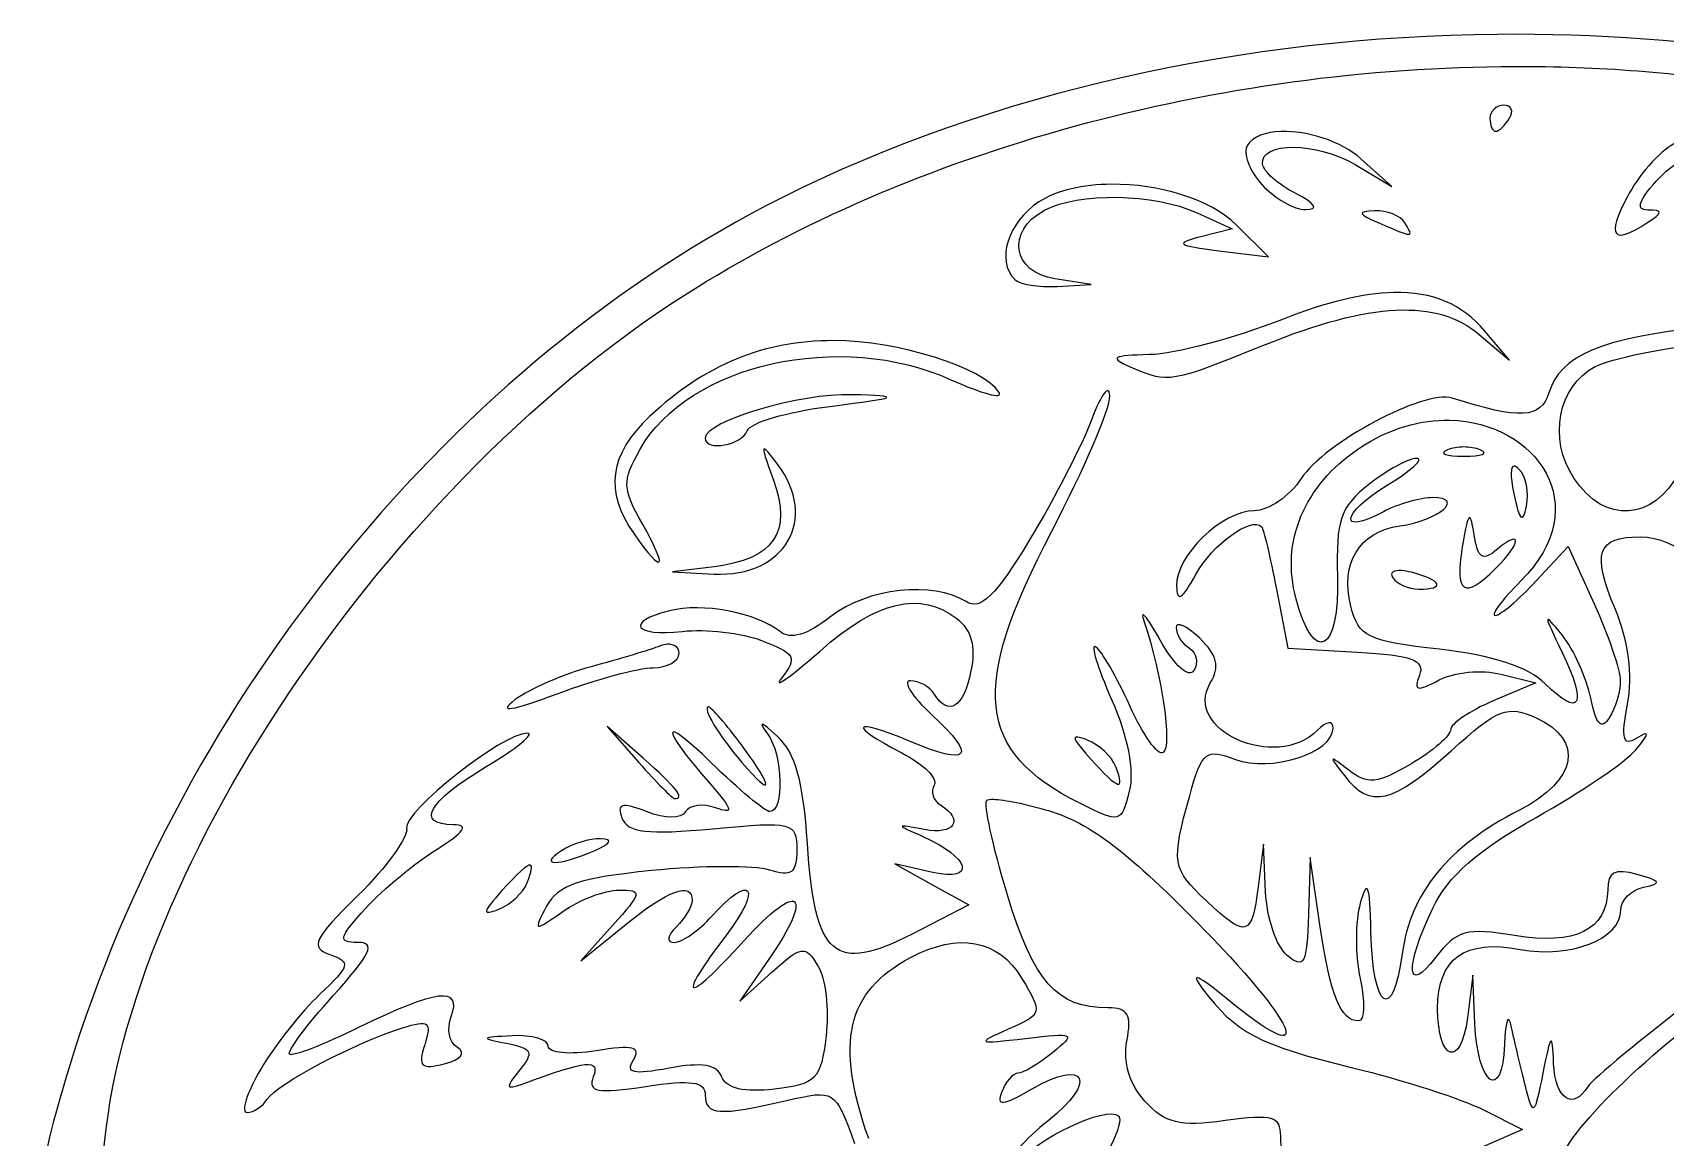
# Model space of a CAD drawing. Extents: x 66.6 to 134, y 115.4 to 211.9.
# Drawn here: x 68.43 to 103.66, y 188.08 to 211.91 of the extents above; entities that cross this region are included whole.
import ezdxf

# ---------------------------------------------------------------- set-up
doc = ezdxf.new("R2010")
doc.units = 0
doc.layers.add('Layer_1', color=7, linetype='CONTINUOUS')

msp = doc.modelspace()

# ---------------------------------------------------------------- linework, layer by layer
at = {"layer": 'Layer_1', "color": 7}
for points in [[(100.037855, 211.873068), (100.037855, 211.873068)], [(100.406067, 211.182948), (100.406067, 211.182948)], [(100.1718, 210.346201), (100.1718, 210.346201)], [(95.36741, 209.776798), (95.36741, 209.776798)], [(96.963176, 209.062973), (97.756376, 208.591685), (97.089956, 209.186996)], [(91.706237, 208.63964), (91.706237, 208.63964)], [(93.551705, 208.023933), (94.312935, 207.677217), (93.635491, 207.507994)], [(97.38651, 208.06858), (97.38651, 208.06858)], [(94.025201, 207.204825), (95.0918, 207.070882), (94.402783, 207.7599)], [(90.536008, 206.437536), (91.265265, 206.47998), (90.489154, 206.597387)], [(97.792204, 206.305795), (97.792204, 206.305795)], [(99.638776, 205.40125), (100.296376, 204.842868), (99.763351, 205.472356)], [(85.713423, 205.266201), (85.713423, 205.266201)], [(86.10534, 204.100381), (86.10534, 204.100381)], [(99.006533, 203.549717), (99.006533, 203.549717)], [(84.212464, 202.929601), (84.212464, 202.929601)], [(99.308598, 202.972045), (99.308598, 202.972045)], [(100.392286, 202.560839), (100.392286, 202.560839)], [(99.432621, 201.447935), (99.432621, 201.447935)], [(100.870743, 200.083125), (101.559761, 200.826716), (102.121451, 199.589236)], [(103.11474, 201.032868), (103.11474, 201.032868)], [(83.129879, 200.389048), (82.234154, 200.276602), (83.13098, 200.231402)], [(97.972451, 200.305265), (97.972451, 200.305265)], [(95.265985, 199.903979), (95.51348, 198.633979), (97.011685, 198.547991)], [(82.126667, 198.715561), (82.126667, 198.715561)], [(100.110617, 198.070088), (100.86082, 197.881572), (99.943598, 197.49517)], [(83.010815, 197.363979), (83.010815, 197.363979)], [(80.823043, 196.940645), (81.507101, 196.164534)], [(81.599154, 196.25659), (80.823043, 196.940645), (80.823043, 196.940645)], [(79.101047, 196.79733), (79.101047, 196.79733)], [(90.980285, 196.713547), (90.980285, 196.713547)], [(89.160725, 195.372438), (89.160725, 195.372438)], [(80.681932, 194.518056), (80.681932, 194.518056)], [(95.030064, 193.37704), (94.984866, 194.400645), (94.870764, 193.483423)], [(96.204704, 192.665422), (95.991937, 194.118423), (95.956659, 192.884805)], [(79.163333, 193.952508), (79.163333, 193.952508)], [(87.849936, 193.795965), (87.031932, 193.979519), (87.827886, 193.53579), (88.624393, 193.09151), (87.404552, 192.464228)], [(80.942657, 192.650537), (80.258598, 191.888207), (81.197317, 192.650537)], [(84.300658, 191.904192), (83.686055, 191.013979), (84.379483, 191.640159)], [(99.54562, 190.537178), (99.500422, 191.578423), (99.385769, 190.656242)], [(99.731381, 188.673521), (100.578048, 188.245777), (99.308048, 187.697317)]]:
    msp.add_lwpolyline(points, dxfattribs=at)
for points in [[(100.037855, 211.873068), (94.585903, 211.825192), (89.142282, 210.634333), (84.594457, 208.350252)], [(112.356415, 209.88759), (108.523518, 211.255973), (104.278263, 211.910308), (100.037855, 211.873068)], [(82.489918, 206.247366), (87.427415, 209.398499), (94.036416, 211.168077), (100.406067, 211.182948)], [(100.406067, 211.182948), (102.189571, 211.18711), (103.954648, 211.053701), (105.658598, 210.774496)], [(100.1718, 210.346201), (100.007417, 210.346201), (99.873043, 210.219201), (99.873043, 210.063979)], [(100.296376, 210.063979), (100.392309, 210.219201), (100.336183, 210.346201), (100.1718, 210.346201)], [(99.873043, 210.063979), (99.873043, 209.908757), (99.928615, 209.781757), (99.997065, 209.781757)], [(99.997065, 209.781757), (100.065515, 209.781757), (100.200443, 209.908757), (100.296376, 210.063979)], [(95.36741, 209.776798), (95.032635, 209.766164), (94.758188, 209.671659), (94.640908, 209.481895)], [(97.089956, 209.186996), (96.650181, 209.579812), (95.925366, 209.794521), (95.36741, 209.776798)], [(103.541932, 208.793979), (104.21701, 209.512567), (105.622403, 209.761606), (105.89562, 209.2107)], [(94.640908, 209.481895), (94.53893, 209.316891), (94.67804, 208.935891), (94.950139, 208.635229)], [(94.965574, 209.076201), (94.910924, 209.563286), (96.135475, 209.55518), (96.963176, 209.062973)], [(103.840689, 209.508907), (103.524177, 209.339512), (103.070392, 208.823443), (102.831965, 208.362379)], [(95.671129, 208.445612), (95.30049, 208.637351), (94.982987, 208.920979), (94.965574, 209.076201)], [(91.706237, 208.63964), (91.099239, 208.635443), (90.530392, 208.514028), (90.140784, 208.25875)], [(94.402783, 207.7599), (93.834898, 208.327784), (92.717899, 208.646631), (91.706237, 208.63964)], [(94.950139, 208.635229), (95.222235, 208.334563), (95.647341, 208.090577), (95.894923, 208.092834)], [(103.280656, 208.084565), (103.000965, 208.087571), (103.080738, 208.303062), (103.541932, 208.793979)], [(84.594457, 208.350252), (77.550648, 204.812597), (71.683022, 197.648583), (69.206181, 189.561528)], [(90.140784, 208.25875), (89.466863, 207.817179), (89.209869, 206.992523), (89.618786, 206.583606)], [(90.258745, 208.078503), (90.997724, 208.473992), (92.623016, 208.447074), (93.551705, 208.023933)], [(95.894923, 208.092834), (96.189433, 208.095558), (96.112025, 208.217529), (95.671129, 208.445612)], [(102.831965, 208.362379), (102.386088, 207.500145), (102.518904, 207.327456), (103.259709, 207.806201)], [(90.489154, 206.597387), (89.562088, 206.737826), (89.42302, 207.631235), (90.258745, 208.078503)], [(97.38651, 208.06858), (96.997469, 208.052409), (97.014016, 208.003929), (97.474154, 207.806201)], [(98.038598, 207.806201), (97.942665, 207.961423), (97.648988, 208.079502), (97.38651, 208.06858)], [(103.259709, 207.806201), (103.610958, 208.033192), (103.614178, 208.080981), (103.280656, 208.084565)], [(93.635491, 207.507994), (93.057921, 207.363504), (93.115347, 207.318868), (94.025201, 207.204825)], [(97.474154, 207.806201), (98.229355, 207.481679), (98.239162, 207.481679), (98.038598, 207.806201)], [(89.618786, 206.583606), (89.722266, 206.480123), (90.135016, 206.414278), (90.536008, 206.437536)], [(69.923863, 187.088225), (70.042055, 193.170535), (75.832174, 201.998364), (82.489918, 206.247366)], [(95.026757, 205.181867), (97.294268, 206.099719), (98.734965, 206.168279), (99.638776, 205.40125)], [(97.792204, 206.305795), (97.132673, 206.290716), (96.344952, 206.096778), (95.398277, 205.725365)], [(99.763351, 205.472356), (99.275733, 206.048637), (98.640175, 206.325181), (97.792204, 206.305795)], [(81.528598, 202.913063), (82.560219, 204.758912), (85.864378, 205.50158), (88.2424, 204.422292)], [(95.398277, 205.725365), (94.359182, 205.31769), (93.067533, 204.975058), (92.528099, 204.964136)], [(104.509313, 205.565512), (102.244926, 205.309765), (101.401022, 204.95187), (101.142492, 204.137312)], [(85.713423, 205.266201), (84.191546, 205.266201), (82.938123, 204.749822), (81.740265, 203.629092)], [(89.28144, 204.150543), (88.951156, 204.68495), (87.092045, 205.266201), (85.713423, 205.266201)], [(92.111932, 204.701757), (92.93998, 204.345934), (92.97793, 204.352538), (95.026757, 205.181867)], [(102.142948, 204.708372), (102.456468, 204.876164), (103.673933, 205.121209), (104.848863, 205.252973)], [(92.528099, 204.964136), (91.72321, 204.947857), (91.648717, 204.900805), (92.111932, 204.701757)], [(101.682683, 202.301214), (101.122994, 203.155407), (101.33759, 204.277359), (102.142948, 204.708372)], [(88.2424, 204.422292), (88.908275, 204.12008), (89.375846, 203.99779), (89.28144, 204.150543)], [(91.668202, 204.073925), (91.657263, 204.341765), (91.483428, 204.116145), (91.2818, 203.572868)], [(86.10534, 204.100381), (84.992012, 204.13447), (82.939709, 203.527791), (82.939709, 203.164419)], [(85.630743, 203.849028), (87.15931, 204.043634), (87.202944, 204.066776), (86.10534, 204.100381)], [(90.418598, 201.159097), (91.117098, 202.494451), (91.679124, 203.806082), (91.668202, 204.073925)], [(99.057243, 204.025967), (98.45925, 204.21472), (96.308099, 203.068585), (95.797356, 202.28909)], [(101.142492, 204.137312), (100.96671, 203.583471), (100.533124, 203.560114), (99.057243, 204.025967)], [(81.740265, 203.629092), (80.864436, 202.809657), (80.758916, 202.015941), (81.403472, 201.095707)], [(83.843701, 203.322065), (83.901113, 203.494308), (84.705086, 203.731177), (85.630743, 203.849028)], [(82.939709, 203.164419), (82.939709, 202.869903), (83.739468, 203.009372), (83.843701, 203.322065)], [(91.2818, 203.572868), (91.080169, 203.02959), (90.479567, 201.864038), (89.946757, 200.982158)], [(97.041451, 202.937868), (97.701377, 203.383982), (98.385379, 203.564232), (99.006533, 203.549717)], [(99.006533, 203.549717), (100.869987, 203.506179), (102.16655, 201.710215), (100.540013, 200.083675)], [(84.212464, 202.929601), (84.175174, 202.921781), (84.245625, 202.711511), (84.412557, 202.254912)], [(84.500201, 202.602178), (84.335521, 202.819653), (84.241471, 202.93568), (84.212464, 202.929601)], [(95.688215, 199.692312), (95.352382, 200.927187), (95.85706, 202.137217), (97.041451, 202.937868)], [(99.308598, 202.972045), (99.180715, 202.972045), (99.052834, 202.95221), (98.95582, 202.913063)], [(99.661376, 202.913063), (99.564362, 202.95221), (99.436479, 202.972045), (99.308598, 202.972045)], [(81.585923, 201.311785), (81.152893, 202.071429), (81.147296, 202.230811), (81.528598, 202.913063)], [(83.13098, 200.231402), (84.660907, 200.154372), (85.393324, 201.422732), (84.500201, 202.602178)], [(98.288297, 202.7251), (98.115205, 202.725682), (97.650991, 202.472791), (97.256975, 202.16286)], [(97.65385, 202.145772), (98.175829, 202.464002), (98.461395, 202.724536), (98.288297, 202.7251)], [(98.95582, 202.913063), (98.761793, 202.834772), (98.920543, 202.770851), (99.308598, 202.770851)], [(99.308598, 202.770851), (99.696654, 202.770851), (99.855404, 202.834772), (99.661376, 202.913063)], [(84.412557, 202.254912), (84.821615, 201.136028), (84.418689, 200.550485), (83.129879, 200.389048)], [(95.797356, 202.28909), (95.548086, 201.908657), (95.093293, 201.597312), (94.786427, 201.597312)], [(100.392286, 202.560839), (100.311596, 202.559055), (100.309127, 202.357842), (100.387878, 201.97159)], [(100.498673, 202.495795), (100.454494, 202.539971), (100.419185, 202.561431), (100.392286, 202.560839)], [(100.661281, 201.698187), (100.722354, 201.986313), (100.649176, 202.345291), (100.498673, 202.495795)], [(103.965265, 202.443979), (103.406939, 201.364295), (102.340148, 201.297793), (101.682683, 202.301214)], [(97.256975, 202.16286), (96.646348, 201.68254), (96.547006, 201.391138), (96.58394, 200.187305)], [(97.572271, 201.574715), (96.587756, 201.047817), (96.65788, 201.53857), (97.65385, 202.145772)], [(98.640525, 201.879534), (98.366442, 201.879534), (97.885806, 201.742513), (97.572271, 201.574715)], [(97.92615, 201.268789), (98.767084, 201.386159), (99.344206, 201.879534), (98.640525, 201.879534)], [(100.387878, 201.97159), (100.508311, 201.38091), (100.579036, 201.310182), (100.661281, 201.698187)], [(94.786427, 201.597312), (94.090696, 201.597312), (93.095662, 200.633755), (93.110733, 199.974534)], [(81.403472, 201.095707), (82.03681, 200.19149), (82.148875, 200.324225), (81.585923, 201.311785)], [(93.525797, 200.223686), (93.875013, 200.866405), (94.728072, 201.483294), (94.946281, 201.25115)], [(94.946281, 201.25115), (94.986193, 201.208689), (95.129852, 200.602479), (95.265985, 199.903979)], [(96.87002, 199.538524), (96.637249, 200.465959), (97.052827, 201.146897), (97.92615, 201.268789)], [(99.432621, 201.447935), (99.391701, 201.449428), (99.346893, 201.24789), (99.276075, 200.821201)], [(99.531289, 201.087438), (99.494058, 201.323153), (99.464447, 201.446772), (99.432621, 201.447935)], [(99.993758, 200.347708), (100.547029, 200.90098), (100.578708, 201.219535), (100.035651, 200.768838)], [(89.946757, 200.982158), (89.202937, 199.751031), (88.883047, 199.438682), (88.569269, 199.637191)], [(91.024936, 195.285347), (88.782999, 196.41123), (88.643248, 197.765081), (90.418598, 201.159097)], [(99.276075, 200.821201), (99.108449, 199.811184), (99.318705, 199.672655), (99.993758, 200.347708)], [(100.035651, 200.768838), (99.710311, 200.49883), (99.614663, 200.559601), (99.531289, 201.087438)], [(102.578408, 199.465214), (102.065283, 200.693295), (102.181604, 201.032868), (103.11474, 201.032868)], [(103.11474, 201.032868), (103.914013, 201.032868), (104.761911, 200.267072), (104.556168, 199.730898)], [(93.110733, 199.974534), (93.119005, 199.61292), (93.230353, 199.679937), (93.525797, 200.223686)], [(96.58394, 200.187305), (96.634314, 198.545494), (96.082996, 198.240685), (95.688215, 199.692312)], [(97.972451, 200.305265), (97.794002, 200.319246), (97.70712, 200.265855), (97.772361, 200.160296)], [(97.772361, 200.160296), (97.859348, 200.019549), (98.113683, 199.903979), (98.337356, 199.903979)], [(98.179159, 200.268333), (98.101494, 200.288645), (98.031935, 200.300605), (97.972451, 200.305265)], [(98.337356, 199.903979), (98.921485, 199.903979), (98.838145, 200.096006), (98.179159, 200.268333)], [(85.409704, 198.563423), (86.65105, 199.657985), (87.576886, 199.878545), (88.371384, 199.268979)], [(88.569269, 199.637191), (87.860276, 200.085736), (86.43086, 199.926723), (85.650036, 199.312526)], [(100.540013, 200.083675), (100.130791, 199.674453), (99.882607, 199.339534), (99.988799, 199.339534)], [(99.988799, 199.339534), (100.094988, 199.339534), (100.491826, 199.674264), (100.870743, 200.083125)], [(82.171867, 199.439856), (81.201624, 199.196338), (81.400077, 198.87389), (82.44582, 198.994475)], [(84.553668, 198.989514), (84.023553, 199.403647), (82.8848, 199.61879), (82.171867, 199.439856)], [(92.757955, 198.804856), (92.461117, 199.331931), (92.305211, 199.508868), (92.411793, 199.198423)], [(98.787148, 198.60697), (97.227161, 198.783461), (97.036221, 198.876326), (96.87002, 199.538524)], [(101.429123, 198.916201), (101.014956, 199.430551), (101.015255, 199.397238), (101.432431, 198.537518)], [(102.121451, 199.589236), (102.430213, 198.908736), (102.683112, 198.161257), (102.684241, 197.928423)], [(102.840784, 197.43178), (102.95754, 198.054128), (102.863495, 198.782905), (102.578408, 199.465214)], [(82.44582, 198.994475), (82.950293, 199.052647), (83.725738, 198.961701), (84.16947, 198.792178)], [(85.650036, 199.312526), (85.141997, 198.912902), (84.786018, 198.808003), (84.553668, 198.989514)], [(88.371384, 199.268979), (88.68379, 199.029285), (88.780914, 198.667416), (88.674552, 198.14009)], [(92.411793, 199.198423), (92.792827, 198.088596), (93.022124, 196.502964), (92.819691, 196.377855)], [(93.610134, 198.845645), (93.329122, 199.117284), (93.099709, 199.220462), (93.099709, 199.074401)], [(93.099709, 199.074401), (93.099709, 198.928339), (93.228586, 198.728721), (93.38634, 198.631224)], [(82.126667, 198.715561), (82.078175, 198.712818), (82.025352, 198.701687), (81.96957, 198.680283)], [(82.375265, 198.523187), (82.375265, 198.652047), (82.272141, 198.723785), (82.126667, 198.715561)], [(84.16947, 198.792178), (84.883876, 198.519247), (84.932351, 198.427765), (84.592803, 197.99457)], [(91.368894, 198.657132), (91.247062, 198.732426), (91.399916, 198.223509), (91.708441, 197.526036)], [(93.485561, 198.150013), (93.377162, 197.974623), (93.06952, 198.251627), (92.757955, 198.804856)], [(93.838889, 197.881021), (94.048478, 198.230706), (93.989485, 198.478946), (93.610134, 198.845645)], [(102.047034, 197.553048), (101.957152, 197.992428), (101.67911, 198.605757), (101.429123, 198.916201)], [(81.96957, 198.680283), (81.746446, 198.59466), (81.075671, 198.392789), (80.479084, 198.232145)], [(81.813575, 198.210645), (82.122357, 198.210645), (82.375265, 198.351359), (82.375265, 198.523187)], [(84.592803, 197.99457), (84.381904, 197.725503), (84.749564, 197.98134), (85.409704, 198.563423)], [(92.102009, 197.385478), (91.820551, 198.009636), (91.490724, 198.581835), (91.368894, 198.657132)], [(93.38634, 198.631224), (93.544094, 198.533728), (93.588834, 198.317114), (93.485561, 198.150013)], [(97.011685, 198.547991), (98.191808, 198.480134), (98.476359, 198.373812), (98.351137, 198.047487)], [(101.066425, 197.863933), (100.707357, 198.222998), (99.924715, 198.478268), (98.787148, 198.60697)], [(101.432431, 198.537518), (101.980498, 197.408053), (101.819165, 197.11119), (101.066425, 197.863933)], [(80.479084, 198.232145), (79.882495, 198.071501), (79.144317, 197.751645), (78.838668, 197.521075)], [(79.767464, 197.656124), (80.584046, 197.961127), (81.504796, 198.210645), (81.813575, 198.210645)], [(88.674552, 198.14009), (88.514326, 197.345716), (88.189105, 197.143792), (87.878598, 197.646201)], [(98.351137, 198.047487), (98.2211, 197.708617), (98.298663, 197.690239), (98.776674, 197.946062)], [(98.776674, 197.946062), (99.098083, 198.118077), (99.698215, 198.173844), (100.110617, 198.070088)], [(78.838668, 197.521075), (78.451851, 197.229277), (78.734028, 197.270123), (79.767464, 197.656124)], [(87.370928, 197.928423), (87.187648, 197.928423), (87.393549, 197.59852), (87.828989, 197.194758)], [(87.878598, 197.646201), (87.782665, 197.801423), (87.554209, 197.928423), (87.370928, 197.928423)], [(96.147379, 196.856312), (95.259471, 195.968404), (93.23195, 196.868382), (93.838889, 197.881021)], [(102.684241, 197.928423), (102.685271, 197.69559), (102.579257, 197.336262), (102.44832, 197.129715)], [(83.010815, 197.363979), (82.861542, 197.363979), (83.234561, 196.743541), (83.731806, 196.164534)], [(83.741728, 196.517312), (83.397446, 196.982979), (83.068397, 197.363979), (83.010815, 197.363979)], [(91.708441, 197.526036), (92.056907, 196.738275), (92.201565, 195.989418), (92.090985, 195.548827)], [(92.819691, 196.377855), (92.706368, 196.307816), (92.383463, 196.761321), (92.102009, 197.385478)], [(99.943598, 197.49517), (99.439126, 197.282778), (99.026376, 197.0032), (99.026376, 196.873951)], [(99.034645, 196.417544), (100.046832, 197.331995), (100.250715, 197.411164), (100.86964, 197.129161)], [(102.44832, 197.129715), (102.277762, 196.860667), (102.164109, 196.980713), (102.047034, 197.553048)], [(103.029853, 196.684882), (102.740079, 196.51055), (102.698578, 196.673745), (102.840784, 197.43178)], [(83.064285, 196.164534), (81.963585, 197.232576), (81.956396, 196.952849), (83.052158, 195.696003)], [(84.493585, 196.73284), (84.137613, 197.058882), (84.066967, 197.076976), (84.282469, 196.786857)], [(87.34447, 196.627557), (86.105927, 197.145053), (86.002049, 196.981898), (87.181862, 196.371793)], [(87.828989, 197.194758), (88.822318, 196.273689), (88.656628, 196.079303), (87.34447, 196.627557)], [(96.486376, 196.90151), (96.486376, 197.079346), (96.352679, 197.061612), (96.147379, 196.856312)], [(100.86964, 197.129161), (101.918206, 196.651402), (101.760359, 195.782019), (100.508043, 195.139825)], [(79.101047, 196.79733), (78.572273, 196.801877), (76.423836, 195.107829), (76.497657, 194.744604)], [(78.212487, 196.07579), (78.872182, 196.471174), (79.271786, 196.795919), (79.101047, 196.79733)], [(84.282469, 196.786857), (84.615638, 196.338332), (84.653143, 195.106201), (84.333732, 195.106201)], [(85.145121, 194.419388), (85.060793, 195.743727), (84.882499, 196.37663), (84.493585, 196.73284)], [(90.980285, 196.713547), (90.845544, 196.731869), (90.932728, 196.60249), (91.254241, 196.247217)], [(91.188647, 196.649053), (91.094938, 196.685011), (91.025201, 196.70744), (90.980285, 196.713547)], [(91.79884, 196.072482), (91.714097, 196.293315), (91.439579, 196.552759), (91.188647, 196.649053)], [(94.380733, 196.231232), (95.134481, 195.944658), (96.486376, 196.374872), (96.486376, 196.90151)], [(99.026376, 196.873951), (99.026376, 196.744701), (98.639243, 196.410793), (98.166479, 196.131464)], [(103.021034, 196.439591), (103.323167, 196.812237), (103.324934, 196.862408), (103.029853, 196.684882)], [(82.283213, 195.388423), (82.504554, 195.388423), (82.324547, 195.617105), (81.599154, 196.25659)], [(83.731806, 196.164534), (84.415509, 195.368417), (84.421977, 195.597225), (83.741728, 196.517312)], [(87.181862, 196.371793), (87.652603, 196.128365), (87.968226, 195.81625), (87.883007, 195.678364)], [(91.254241, 196.247217), (91.868981, 195.567942), (92.009691, 195.523009), (91.79884, 196.072482)], [(93.393508, 195.448508), (93.661258, 196.412579), (93.73975, 196.474934), (94.380733, 196.231232)], [(96.825923, 195.999722), (96.393028, 196.338682), (96.383475, 196.326996), (96.732217, 195.882312)], [(96.732217, 195.882312), (97.298747, 195.159936), (97.761939, 195.267731), (99.034645, 196.417544)], [(100.868536, 194.980525), (101.843535, 195.525775), (102.812229, 196.182055), (103.021034, 196.439591)], [(77.506932, 194.823428), (76.674297, 194.825206), (76.953878, 195.321449), (78.212487, 196.07579)], [(81.507101, 196.164534), (81.883411, 195.737673), (82.232661, 195.388423), (82.283213, 195.388423)], [(84.333732, 195.106201), (84.235352, 195.106201), (83.664163, 195.582451), (83.064285, 196.164534)], [(98.166479, 196.131464), (97.43944, 195.701992), (97.232495, 195.68137), (96.825923, 195.999722)], [(83.052158, 195.696003), (83.54036, 195.136032), (83.559354, 195.046759), (83.160195, 195.189987)], [(87.883007, 195.678364), (87.79779, 195.540479), (87.856994, 195.348119), (88.014748, 195.25062)], [(92.090985, 195.548827), (91.916385, 194.853178), (91.896418, 194.847697), (91.024936, 195.285347)], [(81.673017, 195.1051), (81.133196, 195.310338), (81.022904, 195.281379), (81.14385, 194.966193)], [(83.160195, 195.189987), (82.893529, 195.285675), (82.603351, 195.247611), (82.515273, 195.1051)], [(88.014748, 195.25062), (88.534037, 194.929679), (88.314222, 194.592571), (87.666932, 194.717595)], [(89.453421, 193.332392), (89.141828, 194.371012), (88.94478, 195.278867), (89.015756, 195.349841)], [(89.015756, 195.349841), (89.0335, 195.367584), (89.0843, 195.374868), (89.160725, 195.372438)], [(89.160725, 195.372438), (89.390006, 195.365154), (89.850318, 195.272726), (90.345839, 195.127701)], [(93.752899, 193.180257), (93.011955, 193.876339), (92.99179, 194.002074), (93.393508, 195.448508)], [(77.154154, 194.296466), (77.745319, 194.663623), (77.851779, 194.822582), (77.506932, 194.823428)], [(81.14385, 194.966193), (81.263188, 194.65521), (81.692804, 194.604957), (83.105625, 194.736888)], [(82.515273, 195.1051), (82.418044, 194.947781), (82.087122, 194.94766), (81.673017, 195.1051)], [(83.105625, 194.736888), (84.835421, 194.898421), (84.915265, 194.878451), (84.915265, 194.281584)], [(87.666932, 194.717595), (87.037006, 194.839264), (87.036439, 194.838112), (87.637716, 194.569869)], [(90.345839, 195.127701), (91.245174, 194.864489), (92.094123, 194.214732), (93.722582, 192.5425)], [(100.508043, 195.139825), (98.971656, 194.351965), (98.155351, 193.349675), (97.979066, 192.035381)], [(98.63777, 193.023158), (98.961575, 193.705526), (99.615727, 194.279916), (100.868536, 194.980525)], [(76.497657, 194.744604), (76.536062, 194.555636), (76.064553, 193.905698), (75.449797, 193.300422)], [(80.681932, 194.518056), (80.449098, 194.52659), (80.068098, 194.410004), (79.835265, 194.259534)], [(80.54082, 194.259534), (80.912998, 194.419464), (80.961063, 194.507839), (80.681932, 194.518056)], [(87.637716, 194.569869), (88.653408, 194.116741), (88.79969, 193.583347), (87.849936, 193.795965)], [(75.622878, 193.027569), (75.999185, 193.436275), (76.688487, 194.00725), (77.154154, 194.296466)], [(79.835265, 194.259534), (79.319371, 193.92614), (79.764969, 193.92614), (80.54082, 194.259534)], [(84.915265, 194.281584), (84.915265, 193.777583), (84.801964, 193.693382), (84.32767, 193.84392)], [(87.404552, 192.464228), (85.731813, 191.603758), (85.300625, 191.977246), (85.145121, 194.419388)], [(79.163333, 193.952508), (79.095673, 193.964635), (78.900031, 193.782836), (78.554241, 193.400743)], [(79.09884, 193.576029), (79.191087, 193.816423), (79.215959, 193.943079), (79.163333, 193.952508)], [(81.781605, 193.833447), (80.225011, 193.677124), (79.761086, 193.519697), (79.517765, 193.065051)], [(84.32767, 193.84392), (84.004554, 193.946482), (82.858627, 193.941608), (81.781605, 193.833447)], [(83.08082, 192.848423), (83.936936, 193.794418), (84.184171, 193.477578), (83.396116, 192.444383)], [(103.048043, 193.750764), (102.561864, 193.883857), (102.413043, 193.806607), (102.413043, 193.421137)], [(78.488647, 192.999457), (78.739579, 193.095752), (79.014097, 193.355196), (79.09884, 193.576029)], [(79.868339, 192.953156), (80.229591, 193.206188), (80.773087, 193.412868), (81.076049, 193.412868)], [(81.076049, 193.412868), (81.589457, 193.412868), (81.580355, 193.36128), (80.942657, 192.650537)], [(81.197317, 192.650537), (82.140769, 193.416819), (82.657487, 193.606836), (82.657487, 193.187423)], [(83.774799, 192.318706), (84.972271, 193.643102), (85.314655, 193.373035), (84.300658, 191.904192)], [(94.870764, 193.483423), (94.736356, 192.400339), (94.617179, 192.36831), (93.752899, 193.180257)], [(97.304931, 192.512734), (97.283033, 193.543178), (97.232035, 193.679808), (97.074522, 193.130645)], [(102.413043, 193.421137), (102.413043, 192.563094), (101.699706, 192.211944), (100.402209, 192.431155)], [(102.695265, 192.979064), (102.695265, 193.195051), (102.917515, 193.41814), (103.189154, 193.474604)], [(103.189154, 193.474604), (103.590756, 193.558082), (103.564388, 193.609413), (103.048043, 193.750764)], [(75.449797, 193.300422), (74.483953, 192.349471), (74.401138, 192.175958), (74.839601, 192.022153)], [(78.554241, 193.400743), (78.125557, 192.92705), (78.113819, 192.855626), (78.488647, 192.999457)], [(79.517765, 193.065051), (79.223083, 192.514427), (79.236008, 192.510256), (79.868339, 192.953156)], [(82.657487, 193.187423), (82.657487, 193.063245), (82.504757, 192.809245), (82.31849, 192.622978)], [(91.63072, 190.872868), (90.524499, 190.872868), (90.0204, 191.442513), (89.453421, 193.332392)], [(95.498598, 192.001757), (95.265765, 192.194991), (95.0549, 192.813961), (95.030064, 193.37704)], [(97.074522, 193.130645), (96.963114, 192.74259), (96.961889, 192.01234), (97.072317, 191.507868)], [(75.444285, 192.283979), (75.003886, 192.283979), (75.026641, 192.379999), (75.622878, 193.027569)], [(82.274943, 192.283979), (82.437153, 192.283979), (82.799871, 192.537979), (83.08082, 192.848423)], [(95.956659, 192.884805), (95.926326, 191.821775), (95.86328, 191.699099), (95.498598, 192.001757)], [(98.705018, 191.963724), (98.061661, 191.127172), (98.023626, 191.728952), (98.63777, 193.023158)], [(100.527335, 192.134048), (101.605444, 191.931794), (102.695265, 192.356592), (102.695265, 192.979064)], [(82.31849, 192.622978), (82.110893, 192.415381), (82.094157, 192.283979), (82.274943, 192.283979)], [(83.396116, 192.444383), (82.286743, 190.989922), (82.507246, 190.916804), (83.774799, 192.318706)], [(87.365967, 191.956008), (88.404, 192.508868), (89.259362, 192.351024), (89.767613, 191.513382)], [(93.722582, 192.5425), (95.824765, 190.38381), (96.101467, 189.499114), (94.17954, 191.08178)], [(97.03759, 190.590645), (96.647601, 190.590645), (96.428591, 191.13595), (96.204704, 192.665422)], [(97.979066, 192.035381), (97.776137, 190.522432), (97.340668, 190.830924), (97.304931, 192.512734)], [(100.402209, 192.431155), (99.364109, 192.606542), (99.155199, 192.549098), (98.705018, 191.963724)], [(98.744154, 190.855229), (98.744154, 191.940066), (99.328255, 192.358996), (100.527335, 192.134048)], [(74.839601, 192.022153), (75.299889, 191.860693), (75.279961, 191.7807), (74.625177, 191.165563)], [(74.906849, 191.130285), (75.728102, 192.039312), (75.842376, 192.283979), (75.444285, 192.283979)], [(84.379483, 191.640159), (85.021471, 192.219466), (85.095086, 192.22995), (85.371672, 191.78127)], [(85.371672, 191.78127), (85.535993, 191.514686), (85.615255, 190.832857), (85.547508, 190.26598)], [(86.467487, 188.050645), (85.73527, 190.125969), (85.987151, 191.221644), (87.365967, 191.956008)], [(94.17954, 191.08178), (93.570456, 191.583348), (93.389521, 191.657699), (93.664154, 191.293447)], [(77.456769, 190.683801), (77.707936, 191.338328), (77.148371, 191.273067), (75.472397, 190.452292)], [(89.767613, 191.513382), (90.225143, 190.759333), (90.218644, 190.736058), (89.479879, 190.411502)], [(97.072317, 191.507868), (97.182748, 191.003395), (97.167305, 190.590645), (97.03759, 190.590645)], [(74.625177, 191.165563), (74.228173, 190.792595), (73.654562, 190.066494), (73.350769, 189.551605)], [(73.968681, 189.871862), (73.911217, 189.929325), (74.333444, 190.495593), (74.906849, 191.130285)], [(93.664154, 191.293447), (94.390388, 190.330225), (94.873707, 190.075167), (96.909709, 189.58082)], [(104.405134, 191.16777), (103.172514, 190.229457), (102.08564, 189.334754), (101.989709, 189.179534)], [(76.405605, 190.441268), (76.979145, 190.618803), (77.044152, 190.569716), (76.887917, 190.077464)], [(77.591268, 190.017382), (77.417668, 190.124671), (77.357297, 190.424572), (77.456769, 190.683801)], [(92.037518, 190.157392), (92.145637, 190.722977), (92.060663, 190.872868), (91.63072, 190.872868)], [(99.385769, 190.656242), (99.249882, 189.558706), (98.744154, 189.715553), (98.744154, 190.855229)], [(100.339923, 190.449534), (100.270905, 190.775907), (100.206723, 190.620208), (100.187785, 190.080221)], [(101.390537, 187.286111), (101.05259, 187.624058), (102.640615, 189.367985), (104.626723, 190.840347)], [(73.487469, 188.901723), (73.687548, 189.22546), (75.405491, 190.13169), (76.405605, 190.441268)], [(75.472397, 190.452292), (74.702873, 190.075435), (74.026144, 189.814399), (73.968681, 189.871862)], [(78.776932, 190.270391), (78.087299, 190.236239), (78.072923, 190.217827), (78.651806, 190.10723)], [(79.553043, 190.044393), (79.553043, 190.189856), (79.203793, 190.291529), (78.776932, 190.270391)], [(85.547508, 190.26598), (85.43533, 189.327343), (85.335663, 189.224648), (84.434604, 189.119452)], [(89.479879, 190.411502), (88.770466, 190.099841), (88.793413, 190.087886), (89.854154, 190.214167)], [(89.854154, 190.214167), (90.916393, 190.340622), (90.950621, 190.321976), (90.435134, 189.904936)], [(100.187785, 190.080221), (100.143643, 188.821016), (99.60336, 189.205544), (99.54562, 190.537178)], [(100.638681, 189.179534), (100.539838, 189.56759), (100.405571, 190.13909), (100.339923, 190.449534)], [(101.246672, 189.673423), (101.213618, 190.363897), (101.18797, 190.34054), (101.014059, 189.461757)], [(76.887917, 190.077464), (76.737408, 189.603254), (76.807359, 189.534948), (77.307392, 189.665707)], [(77.307392, 189.665707), (77.676079, 189.762123), (77.785256, 189.897491), (77.591268, 190.017382)], [(78.651806, 190.10723), (79.211811, 190.000239), (79.251435, 189.919041), (78.934028, 189.528454)], [(80.584367, 189.947379), (80.011786, 189.854463), (79.553043, 189.897606), (79.553043, 190.044393)], [(81.390242, 189.74894), (81.565541, 190.032579), (81.385325, 190.077357), (80.584367, 189.947379)], [(90.435134, 189.904936), (90.133828, 189.661175), (89.797735, 189.461757), (89.688789, 189.461757)], [(92.428881, 188.85873), (92.091902, 189.231088), (91.950218, 189.700717), (92.037518, 190.157392)], [(69.206181, 189.561528), (68.513895, 187.301173), (68.439956, 186.632341), (68.427312, 182.547312)], [(73.350769, 189.551605), (73.046991, 189.036719), (72.91394, 188.61509), (73.054766, 188.61509)], [(78.988598, 189.229146), (80.403155, 189.74782), (80.675692, 189.774953), (80.524835, 189.381831)], [(82.160291, 189.570898), (81.385111, 189.425468), (81.214482, 189.464553), (81.390242, 189.74894)], [(83.300756, 189.380731), (83.197974, 189.648568), (82.86829, 189.70372), (82.160291, 189.570898)], [(89.994715, 189.127171), (91.158534, 189.795112), (91.415692, 189.281163), (90.339223, 188.438701)], [(96.909709, 189.58082), (97.996265, 189.317005), (99.26587, 188.90872), (99.731381, 188.673521)], [(101.989709, 189.179534), (101.660726, 188.647229), (101.283807, 188.897648), (101.246672, 189.673423)], [(78.934028, 189.528454), (78.623425, 189.146238), (78.632504, 189.098579), (78.988598, 189.229146)], [(80.524835, 189.381831), (80.400333, 189.05738), (80.611794, 189.019506), (81.655378, 189.177881)], [(81.655378, 189.177881), (82.637808, 189.326979), (82.939709, 189.283485), (82.939709, 188.993776)], [(84.434604, 189.119452), (83.782301, 189.0433), (83.396063, 189.132361), (83.300756, 189.380731)], [(89.688789, 189.461757), (89.579839, 189.461757), (89.42208, 189.282116), (89.337665, 189.062127)], [(101.014059, 189.461757), (100.83007, 188.532052), (100.807825, 188.51546), (100.638681, 189.179534)], [(73.054766, 188.61509), (73.195592, 188.61509), (73.390167, 188.744283), (73.487469, 188.901723)], [(82.939709, 188.993776), (82.939709, 188.556509), (83.243747, 188.535407), (84.692575, 188.871957)], [(84.692575, 188.871957), (85.7331, 189.113664), (85.742498, 189.107808), (86.161564, 187.94812)], [(89.337665, 189.062127), (89.215527, 188.743845), (89.349662, 188.756963), (89.994715, 189.127171)], [(94.156939, 188.439805), (93.172717, 188.304902), (92.861805, 188.380357), (92.428881, 188.85873)], [(89.714697, 187.519825), (90.008067, 188.021924), (91.614721, 188.783227), (91.861129, 188.536818)], [(91.861129, 188.536818), (91.946166, 188.451782), (91.788505, 188.021893), (91.510556, 187.581564)], [(95.357487, 188.101908), (95.357487, 188.530897), (95.181347, 188.580216), (94.156939, 188.439805)], [(90.339223, 188.438701), (89.839487, 188.047595), (89.434376, 187.57803), (89.43909, 187.395252)], [(99.308048, 187.697317), (96.850753, 186.635075), (95.357487, 186.787851), (95.357487, 188.101908)]]:
    msp.add_open_spline(points, degree=3, dxfattribs=at)

doc.saveas('drawing.dxf')
